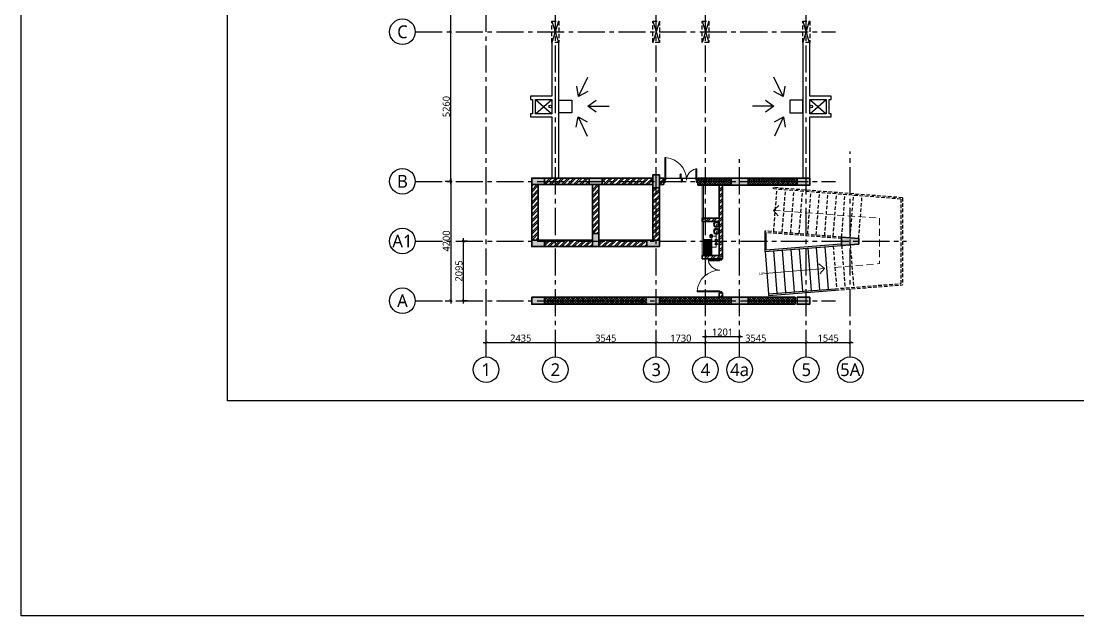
# Model space of a CAD drawing. Header units: millimetres. Extents: x -1107453 to -240403, y -265431 to 143409.
# Drawn here: x -314710 to -277557, y -265431 to -244512 of the extents above; entities that cross this region are included whole.
import ezdxf
from ezdxf.enums import TextEntityAlignment as Align

# ---------------------------------------------------------------- set-up
doc = ezdxf.new("R2010")
doc.units = ezdxf.units.MM
doc.header["$MEASUREMENT"] = 0
for name, pattern in [('ACAD_ISO05W100', [36, 24, -3, 0, -3, 0, -3, 0, -3]), ('CENTER2', [28.575, 19.05, -3.175, 3.175, -3.175]), ('DASHED', [0.75, 0.5, -0.25]), ('DASHED2', [0.375, 0.25, -0.125]), ('HIDDEN2', [4.7625, 3.175, -1.5875])]:
    doc.linetypes.add(name, pattern=pattern)
for name, color, linetype in [('A-Anno-Dims', 7, 'Continuous'), ('A-Anno-Grid Lines', 154, 'Continuous'), ('A-Detail Lines 10', 8, 'Continuous'), ('A-Elevation', 4, 'Continuous'), ('A-Steps', 3, 'Continuous'), ('A-Wall Patt', 8, 'Continuous'), ('Anno_Labels', 7, 'Continuous'), ('S-Conc Patt', 9, 'Continuous')]:
    doc.layers.add(name, color=color, linetype=linetype)
for name, color, linetype, lineweight in [('A-Detail Lines', 8, 'Continuous', 25), ('A-Door', 4, 'Continuous', 9), ('A-Wall Sec', 1, 'Continuous', 30), ('A-WIN', 5, 'Continuous', 25), ('column hatch', 12, 'Continuous', 5), ('S-Concrete', 40, 'Continuous', 30), ('STAIR', 3, 'Continuous', 9), ('text', 7, 'Continuous', 9), ('Wall HATCH', 8, 'Continuous', 15)]:
    doc.layers.add(name, color=color, linetype=linetype, lineweight=lineweight)
doc.styles.get("Standard").update_dxf_attribs({"font": 'trebuc.ttf'})
doc.dimstyles.new('DIM 1', dxfattribs={"dimtxt": 185, "dimasz": 200, "dimexe": 100, "dimexo": 50, "dimgap": 125, "dimtad": 3, "dimdec": 0, "dimtxsty": 'Standard', "dimblk": 'OBLIQUE', "dimcen": 250, "dimdle": 100, "dimclrd": 256, "dimclre": 256, "dimclrt": 256, "dimadec": 0, "dimazin": 0, "dimtfac": 1, "dimtdec": 0, "dimtmove": 1, "dimatfit": 3, "dimldrblk": 'OBLIQUE', "dimfxl": 1, "dimlwd": -1, "dimlwe": -1, "dimarcsym": 0})
doc.dimstyles.new('IIITD_WD_L @ 100', dxfattribs={"dimscale": 100, "dimtxt": 2.5, "dimasz": 1, "dimexe": 0.5, "dimexo": 0.25, "dimgap": 0.3, "dimtad": 1, "dimdec": 0, "dimrnd": 1, "dimzin": 0, "dimdsep": 46, "dimtxsty": 'Standard', "dimblk": 'ARCHTICK', "dimcen": 0.2, "dimdle": 1, "dimclrd": 8, "dimclre": 8, "dimadec": 0, "dimazin": 0, "dimtfac": 1, "dimtdec": 0, "dimtofl": 0, "dimtmove": 0, "dimatfit": 0, "dimfxl": 2, "dimfxlon": 1, "dimtolj": 1, "dimtzin": 0, "dimlwd": -1, "dimlwe": -1, "dimarcsym": 0})

# ---------------------------------------------------------------- blocks, each defined once
blk = doc.blocks.new('Door 1200')
at = {"layer": 'A-Door', "color": 5, "lineweight": 18}
for p, q in [((524084, 16182), (524084, 16132)), ((524084, 16182), (524159, 16182)), ((524084, 16132), (524124, 16132)), ((524124, 16147), (524124, 16132)), ((524159, 16147), (524124, 16147)), ((524159, 16182), (524159, 16147)), ((524159, 16147), (524557, 16147)), ((524159, 16112), (524159, 16147)), ((524159, 16112), (524557, 16112)), ((524557, 16147), (524557, 16112)), ((524084, 15032), (524124, 15032)), ((524084, 14982), (524084, 15032)), ((524084, 14982), (524159, 14982)), ((524124, 15017), (524124, 15032)), ((524159, 15017), (524124, 15017)), ((524159, 15052), (524159, 15017)), ((524159, 15052), (524958, 15052)), ((524159, 14982), (524159, 15017)), ((524159, 15017), (524958, 15017)), ((524958, 15017), (524958, 15052))]:
    blk.add_line(p, q, dxfattribs=at)
at = {"layer": 'A-Door', "lineweight": 18}
for centre, radius, start, end in [((524155, 16193), 411, 270.5695, 348.692), ((524157, 14978), 804, 5.3148, 89.8715)]:
    blk.add_arc(centre, radius, start, end, dxfattribs=at)
blk = doc.blocks.new('s g h s l')
at = {"layer": 'S-Conc Patt'}
blk.add_hatch(color=256, dxfattribs=at).paths.add_polyline_path([(521138, -8797), (521138, -9087), (521738, -9040), (521738, -8844)])
at = {"layer": 'A-Elevation', "linetype": 'HIDDEN2', "ltscale": 40}
for p, q in [((523272, -7411), (518738, -7052)), ((518738, -7102), (518738, -7052)), ((523222, -7457), (518738, -7102)), ((523272, -7411), (523272, -10474)), ((523222, -7457), (523222, -10428)), ((521138, -8797), (518438, -8583)), ((521138, -8847), (518488, -8637)), ((520906, -10610), (523222, -10428)), ((520919, -10659), (523272, -10474))]:
    blk.add_line(p, q, dxfattribs=at)
at = {"layer": 'A-Elevation'}
for p, q in [((518438, -8583), (518438, -9300)), ((518488, -9245), (518488, -8637)), ((518438, -9300), (521138, -9087)), ((518488, -9245), (521138, -9037)), ((518566, -10794), (520906, -10610)), ((518570, -10844), (520919, -10659)), ((518566, -10794), (518570, -10844))]:
    blk.add_line(p, q, dxfattribs=at)
at = {"layer": 'A-Steps', "linetype": 'DASHED2', "ltscale": 500}
for p, q in [((518748, -8607), (518866, -7112)), ((519047, -8631), (519165, -7136)), ((519346, -8655), (519464, -7159)), ((519645, -8678), (519763, -7183)), ((519944, -8702), (520062, -7207)), ((520243, -8726), (520361, -7230)), ((520542, -8749), (520660, -7254)), ((520841, -8773), (520960, -7278)), ((521140, -8797), (521259, -7301)), ((521439, -8821), (521558, -7325)), ((521738, -8844), (521857, -7349)), ((520841, -9111), (520960, -10606)), ((521140, -9087), (521259, -10583)), ((521439, -9064), (521558, -10559))]:
    blk.add_line(p, q, dxfattribs=at)
at = {"layer": 'A-Steps'}
for p, q in [((518747, -9275), (518865, -10771)), ((519046, -9252), (519164, -10747)), ((519346, -9228), (519463, -10723)), ((519645, -9205), (519762, -10700)), ((519944, -9181), (520061, -10676)), ((520243, -9158), (520360, -10653)), ((520542, -9134), (520659, -10629)), ((518448, -9299), (518566, -10794))]:
    blk.add_line(p, q, dxfattribs=at)
at = {"layer": 'S-Concrete'}
blk.add_lwpolyline([(521138, -8797), (521738, -8844), (521738, -9040), (521138, -9087), (521138, -8797)], dxfattribs=at)
at = {"layer": 'STAIR', "color": 5, "const_width": 1}
for points in [[(520486, -9052), (520732, -9977), (520660, -10026), (520830, -9989), (520750, -10043), (520925, -10679)], [(520672, -9052), (520918, -9977), (520846, -10026), (521016, -9989), (520936, -10043), (521111, -10679)]]:
    blk.add_lwpolyline(points, dxfattribs=at)
at = {"layer": 'text'}
for p, q in [((518738, -7854), (518932, -7688)), ((518738, -7854), (518904, -8048)), ((518438, -10077), (520531, -9895)), ((520531, -9895), (520336, -9731)), ((520531, -9895), (520367, -10090))]:
    blk.add_line(p, q, dxfattribs=at)
at = {"layer": 'text', "linetype": 'DASHED2', "ltscale": 1000}
for p, q in [((518738, -7854), (522472, -8128)), ((522472, -8128), (522472, -9726)), ((520888, -9864), (522472, -9726))]:
    blk.add_line(p, q, dxfattribs=at)
at = {"layer": 'text', "insert": (518237, -10029), "char_height": 100, "width": 230.66, "attachment_point": 1}
blk.add_mtext('{\\fArial|b0|i0|c0|p34;UP}', dxfattribs=at)
blk = doc.blocks.new('f h')
at = {"layer": 'A-WIN'}
for p, q in [((1010874, -78570), (1010972, -78570)), ((1010874, -78570), (1010972, -78734)), ((1010972, -78570), (1010874, -78734)), ((1010874, -78734), (1010972, -78734)), ((1011088, -78536), (1011088, -79120)), ((1011088, -78575), (1011368, -78575)), ((1011368, -78536), (1011368, -79120)), ((1011088, -79081), (1011368, -79081))]:
    blk.add_line(p, q, dxfattribs=at)
at = {"layer": 'A-WIN', "ltscale": 50}
for centre, radius in [((1010925, -78023), 93.8), ((1010925, -78023), 75), ((1010924, -78269), 93.8), ((1010924, -78269), 75)]:
    blk.add_circle(centre, radius, dxfattribs=at)
at = {"layer": 'A-WIN'}
blk.add_circle((1011100, -78441), 56.6, dxfattribs=at)
at = {"layer": 'Wall HATCH'}
for p, q in [((1010923, -78570), (1010923, -78344)), ((1010923, -78441), (1011044, -78441)), ((1010923, -78828), (1010923, -78734)), ((1011140, -78401), (1011060, -78481)), ((1011140, -78481), (1011060, -78401)), ((1011123, -78575), (1011123, -79081)), ((1011158, -78575), (1011158, -79081)), ((1011193, -78575), (1011193, -79081)), ((1011228, -78575), (1011228, -79081)), ((1011263, -78575), (1011263, -79081)), ((1011298, -78575), (1011298, -79081)), ((1011333, -78575), (1011333, -79081)), ((1011088, -78828), (1010923, -78828))]:
    blk.add_line(p, q, dxfattribs=at)
at = {"layer": 'Wall HATCH', "ltscale": 50}
for centre in [(1010899, -77997), (1010897, -78242)]:
    blk.add_arc(centre, 37.5, 314.6267, 134.6267, dxfattribs=at)
at = {"layer": 'Wall HATCH'}
for centre in [(1010950, -78296), (1010952, -78050)]:
    blk.add_arc(centre, 37.5, 134.6267, 314.6267, dxfattribs=at)
blk = doc.blocks.new('DROP')
at = {"layer": 'A-Detail Lines'}
h = blk.add_hatch(dxfattribs=at)
h.set_pattern_fill('ANSI31', color=256, scale=100, angle=-90, style=0)
h.set_pattern_definition([(45, (-30796.783, -8736.205), (8.838835, -8.838835), [])])
h.paths.add_polyline_path([(-46, 0), (-46, -147), (-75, -147), (-75, 0)])
h.paths.add_polyline_path([(0, 147), (0, 0), (-30, 0), (-30, 147)])
for p, q in [((-46, -147), (-46, 0)), ((0, 0), (0, 148))]:
    blk.add_line(p, q, dxfattribs=at)
blk = doc.blocks.new('_Oblique')
at = {"color": 0, "linetype": 'ByBlock', "lineweight": -2}
blk.add_line((-0.5, -0.5), (0.5, 0.5), dxfattribs=at)
blk = doc.blocks.new('column 2.05')
at = {"layer": 'S-Conc Patt'}
h = blk.add_hatch(color=256, dxfattribs=at)
h.paths.add_polyline_path([(-394489, -157156), (-394739, -157156), (-394739, -157906), (-394489, -157906)])
h.paths.add_polyline_path([(-394489, -160616), (-394739, -160616), (-394739, -161366), (-394489, -161366)])
h.paths.add_polyline_path([(-363886, -185345), (-363838, -185590), (-364290, -185678), (-364338, -185433)])
h.paths.add_polyline_path([(-389204, -185761), (-389204, -186011), (-389653, -186011), (-389653, -185761)])
h.paths.add_polyline_path([(-389454, -165531), (-389204, -165531), (-389204, -166281), (-389454, -166281)])
h.paths.add_polyline_path([(-400709, -160616), (-400459, -160616), (-400459, -161366), (-400709, -161366)])
h.paths.add_polyline_path([(-389204, -160616), (-389454, -160616), (-389454, -161366), (-389204, -161366)])
h.paths.add_polyline_path([(-392989, -160616), (-392759, -160616), (-392759, -161366), (-392989, -161366)])
h.paths.add_polyline_path([(-358090, -158586), (-357845, -158538), (-357702, -159274), (-357947, -159322)])
h.paths.add_polyline_path([(-359974, -180182), (-359748, -180138), (-359661, -180590), (-359886, -180634)])
h.paths.add_polyline_path([(-361508, -184866), (-361460, -185111), (-362049, -185226), (-362097, -184980)])
h.paths.add_polyline_path([(-355128, -181578), (-355084, -181804), (-355531, -181891), (-355575, -181665)])
h.paths.add_polyline_path([(-359085, -182347), (-359041, -182573), (-359492, -182661), (-359536, -182435)])
h.paths.add_polyline_path([(-355545, -179439), (-355501, -179664), (-355952, -179752), (-355996, -179526)])
h.paths.add_polyline_path([(-357487, -181813), (-357262, -181769), (-357176, -182211), (-357402, -182254)])
h.paths.add_polyline_path([(-357523, -179823), (-357479, -180049), (-357930, -180137), (-357974, -179911)])
h.paths.add_polyline_path([(-394489, -183751), (-394489, -183981), (-394939, -183981), (-394939, -183751)])
h.paths.add_polyline_path([(-394489, -181916), (-394719, -181916), (-394719, -181456), (-394489, -181456)])
h.paths.add_polyline_path([(-398529, -183751), (-398529, -183981), (-398979, -183981), (-398979, -183751)])
h.paths.add_polyline_path([(-398528, -181571), (-398528, -181801), (-398979, -181801), (-398979, -181571)])
h.paths.add_polyline_path([(-396849, -183521), (-396619, -183521), (-396619, -183981), (-396849, -183981)])
h.paths.add_polyline_path([(-396504, -181571), (-396504, -181801), (-396964, -181801), (-396964, -181571)])
h.paths.add_polyline_path([(-365649, -160055), (-365423, -160011), (-365280, -160748), (-365506, -160791)])
h.paths.add_polyline_path([(-392989, -165531), (-392759, -165531), (-392759, -166281), (-392989, -166281)])
h.paths.add_polyline_path([(-358558, -184292), (-358510, -184538), (-359100, -184652), (-359147, -184407)])
h.paths.add_polyline_path([(-394488, -185761), (-394488, -186011), (-395088, -186011), (-395088, -185761)])
h.paths.add_polyline_path([(-391373, -181571), (-391373, -181821), (-391973, -181821), (-391973, -181571)])
h.paths.add_polyline_path([(-354745, -183551), (-354697, -183797), (-355138, -183882), (-355186, -183637)])
h.paths.add_polyline_path([(-391373, -185761), (-391373, -186011), (-391973, -186011), (-391973, -185761)])
h.paths.add_polyline_path([(-398528, -185761), (-398528, -186011), (-398978, -186011), (-398978, -185761)])
h.paths.add_polyline_path([(-362311, -180733), (-362264, -180979), (-362853, -181093), (-362900, -180848)])
h.paths.add_polyline_path([(-363949, -159725), (-363703, -159677), (-363560, -160413), (-363805, -160461)])
h.paths.add_polyline_path([(-369139, -160734), (-368893, -160686), (-368750, -161422), (-368995, -161470)])
h.paths.add_polyline_path([(-400709, -157156), (-400459, -157156), (-400459, -157906), (-400709, -157906)])
h.paths.add_polyline_path([(-358751, -155186), (-358506, -155138), (-358362, -155874), (-358608, -155922)])
h.paths.add_polyline_path([(-364609, -156328), (-364363, -156281), (-364220, -157017), (-364465, -157065)])
h.paths.add_polyline_path([(-364692, -181196), (-364645, -181442), (-365096, -181529), (-365144, -181284)])
h.paths.add_polyline_path([(-364711, -164880), (-364485, -164836), (-364342, -165572), (-364568, -165616)])
h.paths.add_polyline_path([(-368201, -165558), (-367955, -165511), (-367812, -166247), (-368058, -166295)])
h.paths.add_polyline_path([(-389204, -181571), (-389204, -181821), (-389653, -181821), (-389653, -181571)])
at = {"layer": 'A-Detail Lines 10'}
for points in [[(-398274, -176051), (-398044, -176801)], [(-398044, -176051), (-398274, -176801)], [(-394719, -176051), (-394489, -176801)], [(-394489, -176051), (-394719, -176801)], [(-392989, -176051), (-392759, -176801)], [(-392759, -176051), (-392989, -176801)], [(-389454, -176051), (-389224, -176801)], [(-389224, -176051), (-389454, -176801)]]:
    blk.add_lwpolyline(points, dxfattribs=at)
at = {"layer": 'S-Concrete', "color": 3, "linetype": 'DASHED', "lineweight": -3, "ltscale": 300}
for points in [[(-398274, -176051), (-398024, -176051), (-398024, -176801), (-398274, -176801)], [(-389454, -176051), (-389204, -176051), (-389204, -176801), (-389454, -176801)]]:
    blk.add_lwpolyline(points, close=True, dxfattribs=at)
for points in [[(-394719, -176051), (-394489, -176051), (-394489, -176801), (-394719, -176801), (-394719, -176051)], [(-392989, -176051), (-392759, -176051), (-392759, -176801), (-392989, -176801), (-392989, -176051)]]:
    blk.add_lwpolyline(points, dxfattribs=at)
at = {"layer": 'S-Concrete', "lineweight": 35}
for points in [[(-398528, -181571), (-398528, -181801), (-398979, -181801), (-398979, -181571), (-398528, -181571)], [(-396504, -181571), (-396504, -181801), (-396964, -181801), (-396964, -181571), (-396504, -181571)], [(-394489, -181916), (-394719, -181916), (-394719, -181456), (-394489, -181456), (-394489, -181916)], [(-391373, -181571), (-391373, -181821), (-391973, -181821), (-391973, -181571), (-391373, -181571)], [(-389204, -181571), (-389204, -181821), (-389653, -181821), (-389653, -181571), (-389204, -181571)], [(-396849, -183521), (-396619, -183521), (-396619, -183981), (-396849, -183981), (-396849, -183521)], [(-398529, -183751), (-398529, -183981), (-398979, -183981), (-398979, -183751), (-398529, -183751)], [(-394489, -183751), (-394489, -183981), (-394939, -183981), (-394939, -183751), (-394489, -183751)], [(-398528, -185761), (-398528, -186011), (-398978, -186011), (-398978, -185761), (-398528, -185761)], [(-394488, -185761), (-394488, -186011), (-395088, -186011), (-395088, -185761), (-394488, -185761)], [(-391373, -185761), (-391373, -186011), (-391973, -186011), (-391973, -185761), (-391373, -185761)], [(-389204, -185761), (-389204, -186011), (-389653, -186011), (-389653, -185761), (-389204, -185761)]]:
    blk.add_lwpolyline(points, dxfattribs=at)
blk = doc.blocks.new('Grid Head')
blk.add_circle((0, 0), 3)
at = {"layer": 'Anno_Labels'}
blk.add_attdef('GRID_NAME', text='', height=3, dxfattribs=at).set_placement((0, 0), align=Align.MIDDLE_CENTER)
blk = doc.blocks.new('_ArchTick')
at = {"color": 0, "linetype": 'ByBlock', "const_width": 0.15}
blk.add_lwpolyline([(-0.5, -0.5), (0.5, 0.5)], dxfattribs=at)
blk = doc.blocks.new('*D1097')
at = {"layer": 'A-Anno-Dims', "color": 8, "transparency": 16777216}
for p, q in [((507968, -6933), (507968, -1473)), ((507968, -1573), (507918, -1573)), ((507968, -6833), (508018, -6833))]:
    blk.add_line(p, q, dxfattribs=at)
at = {"layer": 'A-Anno-Dims', "color": 8, "transparency": 16777216, "xscale": 100, "yscale": 100, "zscale": 100}
for p, rotation in [((507968, -1573), 90), ((507968, -6833), 270)]:
    blk.add_blockref('_ArchTick', p, dxfattribs=dict(at, rotation=rotation))
at = {"layer": 'A-Anno-Dims', "color": 0, "transparency": 16777216, "insert": (507811, -4203), "char_height": 250, "attachment_point": 5, "rotation": 90}
blk.add_mtext('\\A1;5260', dxfattribs=at)
blk = doc.blocks.new('_Open90')
at = {"color": 0, "linetype": 'ByBlock', "lineweight": -2}
for p, q in [((0, 0), (-1, 0)), ((-0.5, 0.5), (0, 0)), ((0, 0), (-0.5, -0.5))]:
    blk.add_line(p, q, dxfattribs=at)
blk = doc.blocks.new('*D1115')
at = {"layer": 'A-Anno-Dims', "color": 8, "transparency": 16777216}
for p, q in [((507968, -1673), (507968, 3787)), ((507768, 3687), (508018, 3687)), ((507968, -1573), (507918, -1573))]:
    blk.add_line(p, q, dxfattribs=at)
at = {"layer": 'A-Anno-Dims', "color": 8, "transparency": 16777216, "xscale": 100, "yscale": 100, "zscale": 100}
for p, rotation in [((507968, 3687), 90), ((507968, -1573), 270)]:
    blk.add_blockref('_ArchTick', p, dxfattribs=dict(at, rotation=rotation))
at = {"layer": 'A-Anno-Dims', "color": 0, "transparency": 16777216, "insert": (507811, 1057), "char_height": 250, "attachment_point": 5, "rotation": 90}
blk.add_mtext('\\A1;5260', dxfattribs=at)
blk = doc.blocks.new('*D1117')
at = {"layer": 'A-Anno-Dims', "color": 8, "transparency": 16777216}
for p, q in [((509111, -12507), (511746, -12507)), ((509211, -12707), (509211, -12457)), ((511646, -12707), (511646, -12457))]:
    blk.add_line(p, q, dxfattribs=at)
at = {"layer": 'A-Anno-Dims', "color": 8, "transparency": 16777216, "xscale": 100, "yscale": 100, "zscale": 100, "rotation": 180}
blk.add_blockref('_ArchTick', (509211, -12507), dxfattribs=at)
at = {"layer": 'A-Anno-Dims', "color": 8, "transparency": 16777216, "xscale": 100, "yscale": 100, "zscale": 100}
blk.add_blockref('_ArchTick', (511646, -12507), dxfattribs=at)
at = {"layer": 'A-Anno-Dims', "color": 0, "transparency": 16777216, "insert": (510428, -12350), "char_height": 250, "attachment_point": 5}
blk.add_mtext('\\A1;2435', dxfattribs=at)
blk = doc.blocks.new('*D1118')
at = {"layer": 'A-Anno-Dims', "color": 8, "transparency": 16777216}
for p, q in [((511546, -12507), (515291, -12507)), ((511646, -12707), (511646, -12457)), ((515191, -12707), (515191, -12457))]:
    blk.add_line(p, q, dxfattribs=at)
at = {"layer": 'A-Anno-Dims', "color": 8, "transparency": 16777216, "xscale": 100, "yscale": 100, "zscale": 100, "rotation": 180}
blk.add_blockref('_ArchTick', (511646, -12507), dxfattribs=at)
at = {"layer": 'A-Anno-Dims', "color": 8, "transparency": 16777216, "xscale": 100, "yscale": 100, "zscale": 100}
blk.add_blockref('_ArchTick', (515191, -12507), dxfattribs=at)
at = {"layer": 'A-Anno-Dims', "color": 0, "transparency": 16777216, "insert": (513418, -12350), "char_height": 250, "attachment_point": 5}
blk.add_mtext('\\A1;3545', dxfattribs=at)
blk = doc.blocks.new('*D1119')
at = {"layer": 'A-Anno-Dims', "color": 8, "transparency": 16777216}
for p, q in [((515091, -12507), (517021, -12507)), ((515191, -12707), (515191, -12457)), ((516921, -12707), (516921, -12457))]:
    blk.add_line(p, q, dxfattribs=at)
at = {"layer": 'A-Anno-Dims', "color": 8, "transparency": 16777216, "xscale": 100, "yscale": 100, "zscale": 100, "rotation": 180}
blk.add_blockref('_ArchTick', (515191, -12507), dxfattribs=at)
at = {"layer": 'A-Anno-Dims', "color": 8, "transparency": 16777216, "xscale": 100, "yscale": 100, "zscale": 100}
blk.add_blockref('_ArchTick', (516921, -12507), dxfattribs=at)
at = {"layer": 'A-Anno-Dims', "color": 0, "transparency": 16777216, "insert": (516056, -12350), "char_height": 250, "attachment_point": 5}
blk.add_mtext('\\A1;1730', dxfattribs=at)
blk = doc.blocks.new('*D1120')
at = {"layer": 'A-Anno-Dims', "color": 8, "transparency": 16777216}
for p, q in [((516821, -12507), (520566, -12507)), ((516921, -12707), (516921, -12457)), ((520466, -12707), (520466, -12457))]:
    blk.add_line(p, q, dxfattribs=at)
at = {"layer": 'A-Anno-Dims', "color": 8, "transparency": 16777216, "xscale": 100, "yscale": 100, "zscale": 100, "rotation": 180}
blk.add_blockref('_ArchTick', (516921, -12507), dxfattribs=at)
at = {"layer": 'A-Anno-Dims', "color": 8, "transparency": 16777216, "xscale": 100, "yscale": 100, "zscale": 100}
blk.add_blockref('_ArchTick', (520466, -12507), dxfattribs=at)
at = {"layer": 'A-Anno-Dims', "color": 0, "transparency": 16777216, "insert": (518693, -12350), "char_height": 250, "attachment_point": 5}
blk.add_mtext('\\A1;3545', dxfattribs=at)
blk = doc.blocks.new('*D1123')
at = {"layer": 'A-Anno-Dims', "color": 8, "transparency": 16777216}
for p, q in [((507768, -6833), (508018, -6833)), ((507968, -6733), (507968, -11133)), ((507768, -11033), (508018, -11033))]:
    blk.add_line(p, q, dxfattribs=at)
at = {"layer": 'A-Anno-Dims', "color": 8, "transparency": 16777216, "xscale": 100, "yscale": 100, "zscale": 100}
for p, rotation in [((507968, -6833), 90), ((507968, -11033), 270)]:
    blk.add_blockref('_ArchTick', p, dxfattribs=dict(at, rotation=rotation))
at = {"layer": 'A-Anno-Dims', "color": 0, "transparency": 16777216, "insert": (507811, -8933), "char_height": 250, "attachment_point": 5, "rotation": 90}
blk.add_mtext('\\A1;4200', dxfattribs=at)
blk = doc.blocks.new('*D1129')
at = {"layer": 'A-Anno-Dims', "color": 8, "transparency": 16777216}
for p, q in [((520366, -12507), (522111, -12507)), ((520466, -12707), (520466, -12457)), ((522011, -12707), (522011, -12457))]:
    blk.add_line(p, q, dxfattribs=at)
at = {"layer": 'A-Anno-Dims', "color": 8, "transparency": 16777216, "xscale": 100, "yscale": 100, "zscale": 100, "rotation": 180}
blk.add_blockref('_ArchTick', (520466, -12507), dxfattribs=at)
at = {"layer": 'A-Anno-Dims', "color": 8, "transparency": 16777216, "xscale": 100, "yscale": 100, "zscale": 100}
blk.add_blockref('_ArchTick', (522011, -12507), dxfattribs=at)
at = {"layer": 'A-Anno-Dims', "color": 0, "transparency": 16777216, "insert": (521238, -12351), "char_height": 250, "attachment_point": 5}
blk.add_mtext('\\A1;1545', dxfattribs=at)
blk = doc.blocks.new('*D1131')
at = {"layer": 'A-Anno-Dims', "color": 8, "transparency": 16777216}
for p, q in [((516821, -12294), (518222, -12294)), ((516921, -12294), (516921, -12344)), ((518122, -12294), (518122, -12344))]:
    blk.add_line(p, q, dxfattribs=at)
at = {"layer": 'A-Anno-Dims', "color": 8, "transparency": 16777216, "xscale": 100, "yscale": 100, "zscale": 100, "rotation": 180}
blk.add_blockref('_ArchTick', (516921, -12294), dxfattribs=at)
at = {"layer": 'A-Anno-Dims', "color": 8, "transparency": 16777216, "xscale": 100, "yscale": 100, "zscale": 100}
blk.add_blockref('_ArchTick', (518122, -12294), dxfattribs=at)
at = {"layer": 'A-Anno-Dims', "color": 0, "transparency": 16777216, "insert": (517522, -12137), "char_height": 250, "attachment_point": 5}
blk.add_mtext('\\A1;1201', dxfattribs=at)
blk = doc.blocks.new('*D1132')
at = {"layer": 'A-Anno-Dims', "color": 8, "transparency": 16777216}
for p, q in [((508413, -11133), (508413, -8838)), ((508551, -8938), (508363, -8938)), ((508551, -11033), (508363, -11033))]:
    blk.add_line(p, q, dxfattribs=at)
at = {"layer": 'A-Anno-Dims', "color": 8, "transparency": 16777216, "xscale": 100, "yscale": 100, "zscale": 100}
for p, rotation in [((508413, -8938), 90), ((508413, -11033), 270)]:
    blk.add_blockref('_ArchTick', p, dxfattribs=dict(at, rotation=rotation))
at = {"layer": 'A-Anno-Dims', "color": 0, "transparency": 16777216, "insert": (508255, -9986), "char_height": 250, "attachment_point": 5, "rotation": 90}
blk.add_mtext('\\A1;2095', dxfattribs=at)
blk = doc.blocks.new('Grid Girls Hostel')
at = {"layer": 'A-Anno-Grid Lines', "linetype": 'CENTER2', "ltscale": 50}
for p, q in [((520466, -13007.2), (520466, 25744.1)), ((509211, -13007.2), (509211, 21502.3)), ((515191, -13007.2), (515191, 21502.3)), ((516921, -13007.2), (516921, 13896.8)), ((511646, -13007.2), (511646, 9546.2)), ((506718.2, -1573.2), (521493.2, -1573.2)), ((522010.9, -13007.2), (522010.9, -5788.6)), ((518122.4, -13007.2), (518122.4, -6058.1)), ((506718.2, -6833.2), (521493.2, -6833.2)), ((506718.9, -8938.2), (523989.5, -8938.2)), ((506718.9, -11033.2), (521493.9, -11033.2))]:
    blk.add_line(p, q, dxfattribs=at)
at = {"layer": 'A-Anno-Dims'}
ref = blk.add_blockref('Grid Head', (506268.2, -1573.2), dxfattribs=dict(at, xscale=150, yscale=150, zscale=150))
ref.add_attrib('GRID_NAME', 'C', dxfattribs={"layer": '0', "height": 450}).set_placement((506268.2, -1573.2), align=Align.MIDDLE_CENTER)
ref = blk.add_blockref('Grid Head', (506268.2, -6833.2), dxfattribs=dict(at, xscale=150, yscale=150, zscale=150))
ref.add_attrib('GRID_NAME', 'B', dxfattribs={"layer": '0', "height": 450}).set_placement((506268.2, -6833.2), align=Align.MIDDLE_CENTER)
ref = blk.add_blockref('Grid Head', (506268.9, -8933.2), dxfattribs=dict(at, xscale=150, yscale=150, zscale=150))
ref.add_attrib('GRID_NAME', 'A1', dxfattribs={"layer": '0', "height": 450}).set_placement((506268.9, -8933.2), align=Align.MIDDLE_CENTER)
ref = blk.add_blockref('Grid Head', (506268.9, -11033.2), dxfattribs=dict(at, xscale=150, yscale=150, zscale=150))
ref.add_attrib('GRID_NAME', 'A', dxfattribs={"layer": '0', "height": 450}).set_placement((506268.9, -11033.2), align=Align.MIDDLE_CENTER)
ref = blk.add_blockref('Grid Head', (509211, -13457.2), dxfattribs=dict(at, xscale=150, yscale=150, zscale=150))
ref.add_attrib('GRID_NAME', '1', dxfattribs={"layer": '0', "height": 450}).set_placement((509211, -13457.2), align=Align.MIDDLE_CENTER)
ref = blk.add_blockref('Grid Head', (511646, -13457.2), dxfattribs=dict(at, xscale=150, yscale=150, zscale=150))
ref.add_attrib('GRID_NAME', '2', dxfattribs={"layer": '0', "height": 450}).set_placement((511646, -13457.2), align=Align.MIDDLE_CENTER)
ref = blk.add_blockref('Grid Head', (515191, -13457.2), dxfattribs=dict(at, xscale=150, yscale=150, zscale=150))
ref.add_attrib('GRID_NAME', '3', dxfattribs={"layer": '0', "height": 450}).set_placement((515191, -13457.2), align=Align.MIDDLE_CENTER)
ref = blk.add_blockref('Grid Head', (516921, -13457.2), dxfattribs=dict(at, xscale=150, yscale=150, zscale=150))
ref.add_attrib('GRID_NAME', '4', dxfattribs={"layer": '0', "height": 450}).set_placement((516921, -13457.2), align=Align.MIDDLE_CENTER)
ref = blk.add_blockref('Grid Head', (518122.4, -13457.2), dxfattribs=dict(at, xscale=150, yscale=150, zscale=150))
ref.add_attrib('GRID_NAME', '4a', dxfattribs={"layer": '0', "height": 450}).set_placement((518122.4, -13457.2), align=Align.MIDDLE_CENTER)
ref = blk.add_blockref('Grid Head', (520467.4, -13457.2), dxfattribs=dict(at, xscale=150, yscale=150, zscale=150))
ref.add_attrib('GRID_NAME', '5', dxfattribs={"layer": '0', "height": 450}).set_placement((520467.4, -13457.2), align=Align.MIDDLE_CENTER)
ref = blk.add_blockref('Grid Head', (522012.3, -13457.2), dxfattribs=dict(at, xscale=150, yscale=150, zscale=150))
ref.add_attrib('GRID_NAME', '5A', dxfattribs={"layer": '0', "height": 450}).set_placement((522012.3, -13457.2), align=Align.MIDDLE_CENTER)
for base, p1, p2, override, picture, middle in [((507968.2, 3686.8), (507968.2, -1573.2), (506718.2, 3686.8), {"dimtmove": 1, "dimldrblk": 'Open90', "dimarcsym": 1}, '*D1115', (507810.6, 1056.8)), ((507968.2, -1573.2), (507968.2, -6833.2), (507968.2, -1573.2), {"dimldrblk": 'Open90', "dimarcsym": 1}, '*D1097', (507810.6, -4203.2)), ((507968.2, -11033.2), (506718.2, -6833.2), (506718.9, -11033.2), {"dimldrblk": 'Open90', "dimarcsym": 1}, '*D1123', (507811, -8933.2)), ((508413, -8938.2), (508576.5, -11033.2), (508576.5, -8938.2), {"dimldrblk": 'Open90', "dimarcsym": 1}, '*D1132', (508255.4, -9985.7))]:
    dim = blk.add_linear_dim(base=base, p1=p1, p2=p2, angle=90, dimstyle='IIITD_WD_L @ 100', override=override, dxfattribs=at)
    dim.commit()
    dim.dimension.update_dxf_attribs({"geometry": picture, "text_midpoint": middle})
for base, p1, p2, override, picture, middle in [((511646, -12507.2), (509211, -13007.2), (511646, -13007.2), {"dimldrblk": 'Open90', "dimarcsym": 1}, '*D1117', (510428.5, -12350)), ((515191, -12507.2), (511646, -13007.2), (515191, -13007.2), {"dimtmove": 1, "dimldrblk": 'Open90', "dimarcsym": 1}, '*D1118', (513418.5, -12350)), ((516921, -12507.2), (515191, -13007.2), (516921, -13007.2), {"dimtmove": 1, "dimldrblk": 'Open90', "dimarcsym": 1}, '*D1119', (516056, -12350)), ((518122.4, -12294.1), (516921, -12272.1), (518122.4, -12272.1), {"dimtmove": 1, "dimldrblk": 'Open90', "dimarcsym": 1}, '*D1131', (517521.7, -12136.9)), ((520466, -12507.2), (516921, -13007.2), (520466, -13007.2), {"dimtmove": 1, "dimldrblk": 'Open90', "dimarcsym": 1}, '*D1120', (518693.5, -12350)), ((522010.9, -12507.2), (520466, -12834.6), (522010.9, -12834.6), {"dimtmove": 1, "dimldrblk": 'Open90', "dimarcsym": 1}, '*D1129', (521238.4, -12350.5))]:
    dim = blk.add_linear_dim(base=base, p1=p1, p2=p2, dimstyle='IIITD_WD_L @ 100', override=override, dxfattribs=at)
    dim.commit()
    dim.dimension.update_dxf_attribs({"geometry": picture, "text_midpoint": middle})

msp = doc.modelspace()

# ---------------------------------------------------------------- hatches: boundary and pattern name
at = {"layer": 'A-Wall Patt'}
h = msp.add_hatch(dxfattribs=at)
h.set_pattern_fill('ANSI32', color=256, scale=400, style=0)
h.set_pattern_definition([(45, (0, -68461.45), (-106.06602, 106.06602), []), (45, (70.71, -68461.45), (-106.06602, 106.06602), [])])
h.paths.add_polyline_path([(-294741.5, -250032.1), (-296296.5, -250032.1), (-296296.5, -250262.1), (-294741.5, -250262.1)])
h.paths.add_polyline_path([(-292496.5, -250032.1), (-294281.5, -250032.1), (-294281.5, -250262.1), (-292496.5, -250262.1)])
h.paths.add_polyline_path([(-292115.8, -250032.1), (-292266.5, -250032.1), (-292266.5, -250262.1), (-292115.8, -250262.1)])
h.paths.add_polyline_path([(-290051.5, -250282.2), (-290166.5, -250282.2), (-290166.5, -251442.1), (-290766.5, -251442.1), (-290766.5, -251557.1), (-290166.5, -251557.1), (-290166.5, -252757.1), (-290766.5, -252757.1), (-290766.5, -252872.1), (-290051.5, -252872.1)])
h.paths.add_polyline_path([(-290051.5, -254072.1), (-290166.5, -254072.1), (-290166.5, -254222.1), (-290051.5, -254222.1)])
h.paths.add_polyline_path([(-294396.5, -250261.9), (-294626.5, -250261.9), (-294626.5, -251982.1), (-294396.5, -251982.1)])
h.paths.add_polyline_path([(-296526.5, -250261.9), (-296756.5, -250261.9), (-296756.5, -252212.1), (-296526.5, -252212.1)])
h.paths.add_polyline_path([(-292266.5, -250377.1), (-292496.5, -250377.1), (-292496.5, -252212.1), (-292266.5, -252212.1)])
h.paths.add_polyline_path([(-292726.5, -252212.1), (-294396.5, -252212.1), (-294396.5, -252442.1), (-292726.5, -252442.1)])
h.paths.add_polyline_path([(-294626.5, -252212.1), (-296296.5, -252212.1), (-296296.5, -252442.1), (-294626.5, -252442.1)])
h = msp.add_hatch(dxfattribs=at)
h.set_pattern_fill('ANSI37', color=256, scale=500, style=0)
h.set_pattern_definition([(45, (0, -68461.446), (-44.194174, 44.194174), []), (135, (0, -68461.446), (-44.194174, -44.194174), [])])
h.paths.add_polyline_path([(-287440.8, -250032.1), (-289150.1, -250032.1), (-289150.1, -250282.1), (-287440.8, -250282.1)])
h.paths.add_polyline_path([(-289750.1, -250032.1), (-290915.8, -250032.1), (-290915.8, -250282.2), (-289750.1, -250282.1)])
h = msp.add_hatch(dxfattribs=at)
h.set_pattern_fill('ANSI37', color=256, scale=500, style=0)
h.set_pattern_definition([(45, (-5217.06, -276057.33), (-44.194174, 44.194174), []), (135, (-5217.06, -276057.33), (-44.194174, -44.194174), [])])
h.paths.add_polyline_path([(-292715.8, -254222.1), (-296295.8, -254222.1), (-296295.8, -254472.1), (-292715.8, -254472.1)])
h = msp.add_hatch(dxfattribs=at)
h.set_pattern_fill('ANSI37', color=256, scale=500, style=0)
h.set_pattern_definition([(45, (-2252.06, -276057.33), (-44.194174, 44.194174), []), (135, (-2252.06, -276057.33), (-44.194174, -44.194174), [])])
h.paths.add_polyline_path([(-289750.8, -254222.1), (-292265.8, -254222.1), (-292265.8, -254472.1), (-289750.8, -254472.1)])
h = msp.add_hatch(dxfattribs=at)
h.set_pattern_fill('ANSI37', color=256, scale=500, style=0)
h.set_pattern_definition([(45, (0, -276057.33), (-44.194174, 44.194174), []), (135, (0, -276057.33), (-44.194174, -44.194174), [])])
h.paths.add_polyline_path([(-287498.7, -254222.1), (-289150.8, -254222.1), (-289150.8, -254472.1), (-287498.7, -254472.1)])

# ---------------------------------------------------------------- linework, layer by layer
at = {"layer": 'A-Detail Lines', "ltscale": 15}
for p, q in [((-296621.5, -247267.1), (-296051.5, -247767.1)), ((-296621.5, -247767.1), (-296051.5, -247267.1)), ((-286981.5, -247267.1), (-286411.5, -247767.1)), ((-286981.5, -247767.1), (-286411.5, -247267.1))]:
    msp.add_line(p, q, dxfattribs=at)
at = {"layer": 'A-Detail Lines'}
msp.add_line((-292115.8, -250032.1), (-290915.8, -250032.1), dxfattribs=at)
msp.add_lwpolyline([(-307456.4, -213755.2), (-247302.7, -213755.2), (-247302.7, -257872.1), (-307456.4, -257872.1)], close=True, dxfattribs=at)
for points in [[(-295801.5, -247292.1), (-295351.5, -247292.1), (-295351.5, -247742.1), (-295801.5, -247742.1), (-295801.5, -247292.1)], [(-287231.5, -247292.1), (-287681.5, -247292.1), (-287681.5, -247742.1), (-287231.5, -247742.1), (-287231.5, -247292.1)]]:
    msp.add_lwpolyline(points, dxfattribs=at)
for centre in [(-296101.5, -247517.1), (-286931.5, -247517.1)]:
    msp.add_circle(centre, 50, dxfattribs=at)
at = {"layer": 'A-Door'}
for p, q in [((-290766.5, -251442.1), (-290766.5, -250282.1)), ((-290716.5, -251442.1), (-290716.5, -250282.1)), ((-290766.5, -252757.1), (-290766.5, -251557.1)), ((-290716.5, -252757.1), (-290716.5, -251557.1))]:
    msp.add_line(p, q, dxfattribs=at)
at = {"layer": 'A-Elevation'}
for p, q in [((-296051.5, -245262.1), (-296051.5, -247152.1)), ((-295801.5, -250031.9), (-295801.5, -245262.1)), ((-287231.5, -245262.1), (-287231.5, -250032.1)), ((-286981.5, -247152.1), (-286981.5, -245262.1)), ((-296051.5, -247152.1), (-296801.5, -247152.1)), ((-296801.5, -247152.1), (-296801.5, -247267.1)), ((-296801.5, -247267.1), (-296736.5, -247267.1)), ((-296736.5, -247267.1), (-296736.5, -247767.1)), ((-296621.5, -247267.1), (-296051.5, -247267.1)), ((-296621.5, -247767.1), (-296621.5, -247267.1)), ((-296051.5, -247267.1), (-296051.5, -247767.1)), ((-286231.5, -247152.1), (-286981.5, -247152.1)), ((-286981.5, -247767.1), (-286981.5, -247267.1)), ((-286981.5, -247267.1), (-286411.5, -247267.1)), ((-286411.5, -247267.1), (-286411.5, -247767.1)), ((-286296.5, -247267.1), (-286231.5, -247267.1)), ((-286296.5, -247767.1), (-286296.5, -247267.1)), ((-286231.5, -247267.1), (-286231.5, -247152.1)), ((-296736.5, -247767.1), (-296801.5, -247767.1)), ((-296801.5, -247767.1), (-296801.5, -247882.1)), ((-296051.5, -247767.1), (-296621.5, -247767.1)), ((-286411.5, -247767.1), (-286981.5, -247767.1)), ((-286231.5, -247767.1), (-286296.5, -247767.1)), ((-286231.5, -247882.1), (-286231.5, -247767.1)), ((-296801.5, -247882.1), (-296051.5, -247882.1)), ((-296051.5, -247882.1), (-296051.5, -250031.9)), ((-286981.5, -250032.1), (-286981.5, -247882.1)), ((-286981.5, -247882.1), (-286231.5, -247882.1))]:
    msp.add_line(p, q, dxfattribs=at)
at = {"layer": 'A-Wall Patt'}
msp.add_lwpolyline([(-314710, -209679.9), (-240403.4, -209679.9), (-240403.4, -265431.2), (-314710, -265431.2)], close=True, dxfattribs=at)
at = {"layer": 'A-Wall Sec', "lineweight": 35}
for p, q in [((-296756.5, -250032.4), (-296756.5, -250032.1)), ((-296296.5, -250032.1), (-294741.5, -250032.1)), ((-294281.5, -250032.1), (-292496.5, -250032.1)), ((-292266.5, -250032.1), (-292115.8, -250032.1)), ((-292115.8, -250032.1), (-292115.8, -250262.1)), ((-289750.1, -250032.1), (-290915.8, -250032.1)), ((-290915.8, -250032.1), (-290915.8, -250282.2)), ((-287440.8, -250032.1), (-289150.8, -250032.1)), ((-296756.5, -252212.1), (-296756.5, -250262.1)), ((-296526.5, -252204.4), (-296526.5, -250261.9)), ((-296296.5, -250262.1), (-294741.5, -250262.1)), ((-294626.5, -251982.1), (-294626.5, -250261.9)), ((-294396.5, -251982.1), (-294396.5, -250261.9)), ((-294281.5, -250262.1), (-292496.5, -250262.1)), ((-292496.5, -250377.1), (-292496.5, -252212.1)), ((-292115.8, -250262.1), (-292266.5, -250262.1)), ((-292266.5, -250377.1), (-292266.5, -252212.1)), ((-290166.5, -250282.1), (-290166.5, -251442.1)), ((-290051.5, -250282.1), (-290051.5, -252872.1)), ((-289150.1, -250282.1), (-287440.8, -250282.1)), ((-290166.5, -251442.1), (-290766.5, -251442.1)), ((-290766.5, -251442.1), (-290766.5, -251557.1)), ((-290166.5, -251557.1), (-290766.5, -251557.1)), ((-290166.5, -251557.1), (-290166.5, -252757.1)), ((-294626.5, -252212.1), (-296296.5, -252212.1)), ((-292726.5, -252212.1), (-294396.5, -252212.1)), ((-294626.5, -252442.1), (-296296.5, -252442.1)), ((-292726.5, -252442.1), (-294396.5, -252442.1)), ((-290166.5, -252757.1), (-290766.5, -252757.1)), ((-290766.5, -252757.1), (-290766.5, -252872.1)), ((-290051.5, -252872.1), (-290766.5, -252872.1)), ((-290051.5, -254072.1), (-290166.5, -254072.1)), ((-290166.5, -254072.1), (-290166.5, -254222.1)), ((-290051.5, -254072.1), (-290051.5, -254222.1)), ((-292715.8, -254222.1), (-296295.8, -254222.1)), ((-296295.8, -254472.1), (-292715.8, -254472.1)), ((-289750.8, -254222.1), (-292265.8, -254222.1)), ((-292265.8, -254472.1), (-289750.8, -254472.1)), ((-289150.8, -254222.1), (-287498.7, -254222.1)), ((-287498.7, -254472.1), (-289150.8, -254472.1)), ((-287498.7, -254222.1), (-287498.7, -254472.1))]:
    msp.add_line(p, q, dxfattribs=at)
at = {"layer": 'A-Wall Sec'}
msp.add_line((-290915.8, -250282.2), (-289750.1, -250282.1), dxfattribs=at)

# ---------------------------------------------------------------- block references
at = {"layer": 'A-Anno-Grid Lines'}
msp.add_blockref('Grid Girls Hostel', (-807572.5, -243313.9), dxfattribs=at)
at = {"layer": 'A-Detail Lines', "linetype": 'ACAD_ISO05W100', "xscale": -1, "rotation": 180}
msp.add_blockref('DROP', (-291470.1, -250032.1), dxfattribs=at)
at = {"layer": 'column hatch', "xscale": -1, "rotation": 270.0239814865579}
msp.add_blockref('Door 1200', (-306878.7, -774274.5), dxfattribs=at)
at = {"layer": 'column hatch'}
msp.add_blockref('s g h s l', (-806999.8, -243313.9), dxfattribs=at)
at = {"layer": 'column hatch', "xscale": -1}
msp.add_blockref('Door 1200', (234012.2, -269054.5), dxfattribs=at)
at = {"layer": 'S-Concrete'}
msp.add_blockref('column 2.05', (102222.7, -68461.4), dxfattribs=at)
at = {"layer": 'Wall HATCH', "xscale": -1}
msp.add_blockref('f h', (720651.6, -173633.3), dxfattribs=at)

# ---------------------------------------------------------------- leaders
at = {"layer": 'A-Detail Lines'}
for points in [[(-295112, -247159.7), (-294786.1, -246484.2)], [(-287921, -247159.7), (-288246.9, -246484.2)], [(-294791.3, -247501.7), (-294041.3, -247501.1)], [(-288241.7, -247501.8), (-288991.6, -247501.1)], [(-295130.5, -247880.6), (-294804.6, -248556.1)], [(-287902.5, -247880.6), (-288228.4, -248556.1)]]:
    msp.add_leader(points, dimstyle='DIM 1', override={"dimasz": 300, "dimgap": 125, "dimtad": 0, "dimldrblk": 'Open90'}, dxfattribs=at)

doc.saveas('drawing.dxf')
